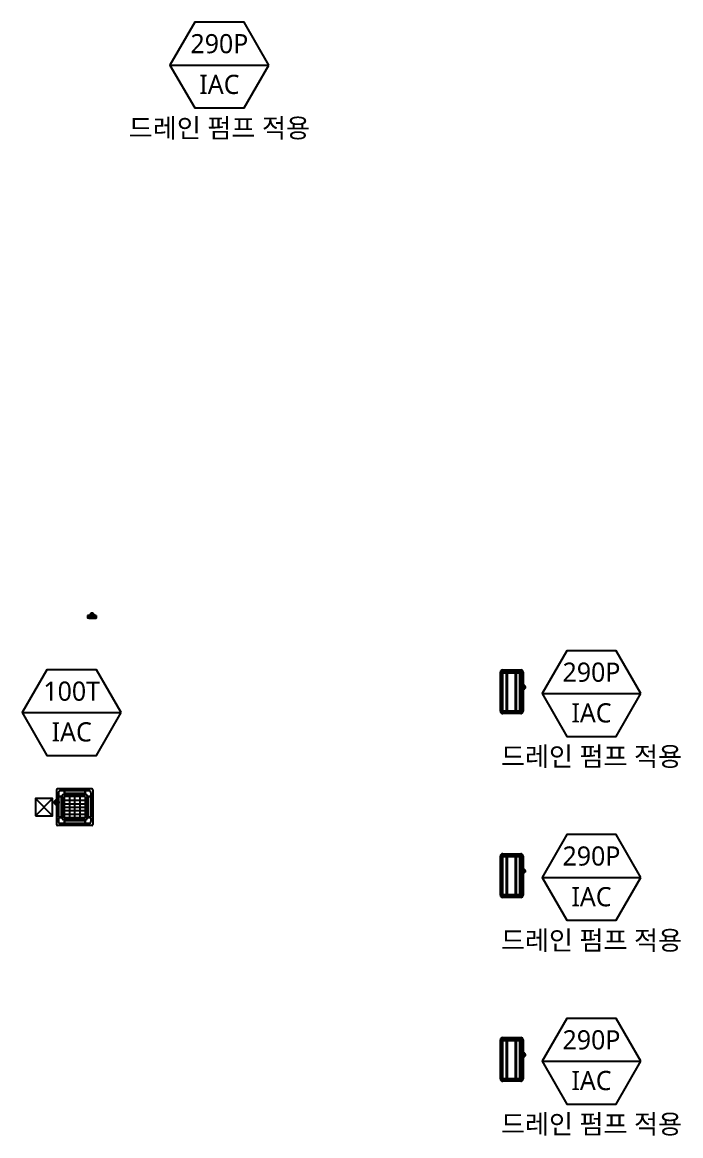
# Model space of a CAD drawing. Header units: millimetres. Extents: x 0 to 504600, y 0 to 118800.
# Drawn here: x 59233 to 76419, y 42626 to 71678 of the extents above; entities that cross this region are included whole.
import ezdxf
from ezdxf.enums import TextEntityAlignment as Align

# ---------------------------------------------------------------- set-up
doc = ezdxf.new("R2010")
doc.units = ezdxf.units.MM
doc.header["$LTSCALE"] = 200
doc.linetypes.add('CENTER', pattern=[50.8, 31.75, -6.35, 6.35, -6.35])
for name, color, linetype in [('LG-AIRCON', 240, 'Continuous'), ('LG-RLRG', 3, 'Continuous'), ('LG-장비번호', 7, 'Continuous'), ('PIPE', 3, 'Continuous'), ('냉매배관평면도', 2, 'Continuous'), ('제어선', 6, 'Continuous')]:
    doc.layers.add(name, color=color, linetype=linetype)
doc.styles.add('SUNJIN', font='malgun.ttf')

# ---------------------------------------------------------------- blocks, each defined once
blk = doc.blocks.new('장비번호')
at = {"layer": 'LG-장비번호', "color": 0}
blk.add_line((-516, 0), (516, 0), dxfattribs=at)
blk.add_lwpolyline([(516, 0), (258, 447), (-258, 447), (-516, 0), (-258, -447), (258, -447)], close=True, dxfattribs=at)
blk = doc.blocks.new('A$C1A5F2745')
at = {"color": 0}
for p, q in [((0, 925), (0, 25)), ((925, 950), (25, 950)), ((200, 900), (100, 900)), ((200, 900), (200, 800)), ((740, 900), (210, 900)), ((210, 900), (210, 830)), ((740, 900), (740, 830)), ((750, 900), (750, 800)), ((850, 900), (750, 900)), ((950, 925), (950, 25)), ((50, 850), (50, 750)), ((150, 750), (50, 750)), ((50, 740), (50, 210)), ((120, 740), (50, 740)), ((120, 740), (120, 210)), ((150, 775), (150, 175)), ((775, 800), (175, 800)), ((750, 750), (200, 750)), ((200, 750), (200, 200)), ((200, 655), (750, 655)), ((740, 830), (210, 830)), ((337, 750), (337, 200)), ((475, 750), (475, 200)), ((612, 750), (612, 200)), ((750, 750), (750, 200)), ((800, 775), (800, 175)), ((900, 750), (800, 750)), ((830, 740), (830, 210)), ((900, 740), (830, 740)), ((900, 850), (900, 750)), ((900, 740), (900, 210)), ((200, 565), (750, 565)), ((200, 475), (750, 475)), ((200, 385), (750, 385)), ((200, 295), (750, 295)), ((120, 210), (50, 210)), ((150, 200), (50, 200)), ((50, 200), (50, 100)), ((200, 50), (100, 50)), ((775, 150), (175, 150)), ((750, 200), (200, 200)), ((200, 150), (200, 50)), ((740, 120), (210, 120)), ((210, 120), (210, 50)), ((740, 50), (210, 50)), ((740, 120), (740, 50)), ((750, 150), (750, 50)), ((850, 50), (750, 50)), ((900, 200), (800, 200)), ((900, 210), (830, 210)), ((900, 200), (900, 100)), ((925, 0), (25, 0))]:
    blk.add_line(p, q, dxfattribs=at)
for centre, radius, start, end in [((25, 925), 25, 90, 180), ((100, 850), 50, 90, 180), ((850, 850), 50, 0, 90), ((925, 925), 25, 0, 90), ((175, 775), 25, 90, 180), ((775, 775), 25, 0, 90), ((25, 25), 25, 180, 270), ((100, 100), 50, 180, 270), ((175, 175), 25, 180, 270), ((775, 175), 25, 270, 0), ((850, 100), 50, 270, 0), ((925, 25), 25, 270, 0)]:
    blk.add_arc(centre, radius, start, end, dxfattribs=at)
blk = doc.blocks.new('실내기점검구')
at = {"layer": 'LG-AIRCON', "color": 5, "ltscale": 3}
for p, q in [((0, 450), (450, 0)), ((450, 450), (0, 0))]:
    blk.add_line(p, q, dxfattribs=at)
at = {"layer": 'LG-AIRCON', "color": 7, "ltscale": 3}
blk.add_lwpolyline([(450, 450), (0, 450), (0, 0), (450, 0)], close=True, dxfattribs=at)
blk = doc.blocks.new('A$C6AC5147B')
at = {"layer": 'PIPE', "color": 1, "linetype": 'Continuous'}
for p, q in [((150, 75), (0, 75)), ((75, 150), (75, 0))]:
    blk.add_line(p, q, dxfattribs=at)
at = {"layer": 'PIPE', "color": 0, "linetype": 'Continuous'}
for radius in [52.5, 37.5]:
    blk.add_circle((75, 75), radius, dxfattribs=at)
blk = doc.blocks.new('A$C1CF1200C')
at = {"color": 0}
for p, q in [((0, 270), (0, 0)), ((0, 270), (82, 270)), ((0, 227), (7, 227)), ((0, 203), (7, 203)), ((0, 68), (7, 68)), ((0, 43), (7, 43)), ((0, 0), (82, 0)), ((8, 225), (8, 215)), ((8, 215), (8, 204)), ((8, 55), (8, 66)), ((8, 45), (8, 55)), ((62, 270), (62, 0)), ((73, 238), (73, 270)), ((82, 263), (73, 263)), ((73, 238), (85, 238)), ((73, 32), (73, 0)), ((73, 32), (85, 32)), ((82, 7), (73, 7)), ((75, 135), (75, 238)), ((75, 135), (75, 32)), ((77, 238), (77, 229)), ((77, 229), (83, 229)), ((77, 41), (83, 41)), ((77, 32), (77, 41)), ((79, 41), (83, 41)), ((80, 222), (80, 244)), ((80, 48), (80, 26)), ((82, 238), (82, 263)), ((82, 32), (82, 7)), ((83, 238), (83, 229)), ((83, 32), (83, 41)), ((85, 238), (85, 32))]:
    blk.add_line(p, q, dxfattribs=at)
at = {"color": 0, "extrusion": (0, 0, -1)}
for centre, major_axis, start_param, end_param in [((7, 225), (-0.945, 0.945), 0.785398, 2.356194), ((7, 204), (0.945, 0.945), 0.785398, 2.356194), ((7, 66), (-0.945, 0.945), 0.785398, 2.356194), ((7, 45), (0.945, 0.945), 0.785398, 2.356194), ((82, 267), (1.89, 1.89), -0.785398, 0.256761), ((82, 3), (-1.89, 1.89), 2.884831, 3.926991), ((57, 252), (-22.7, 22.7), 1.827558, 2.22684), ((-1779, 135), (1867, 13), -0.058343, 0.006703), ((-1779, 135), (-1867, 12), 3.135024, 3.20007), ((57, 18), (22.7, 22.7), 0.914752, 1.314035), ((-1779, 135), (-1323, 1323), 2.291149, 2.356194), ((-1779, 135), (1323, 1323), 0.785398, 0.850444)]:
    blk.add_ellipse(centre, major_axis=major_axis, ratio=1, start_param=start_param, end_param=end_param, dxfattribs=at)
blk = doc.blocks.new('LRD-N2907P')
at = {"layer": 'LG-AIRCON', "color": 0, "linetype": 'Continuous'}
for p, q in [((-516, 0), (-516, -10)), ((-516, 0), (0, 0)), ((0, 0), (505, 0)), ((0, -10), (0, 0)), ((505, 0), (505, -10)), ((-576, -531), (-576, -60)), ((-576, -60), (-566, -60)), ((-566, -60), (-566, -531)), ((-539, -82), (-536, -79)), ((-539, -142), (-539, -82)), ((-536, -145), (-539, -142)), ((-539, -209), (-536, -206)), ((-539, -269), (-539, -209)), ((-536, -272), (-539, -269)), ((-536, -206), (-536, -145)), ((-536, -319), (-536, -272)), ((-535, -180), (-535, -179)), ((-535, -183), (-535, -180)), ((-535, -188), (-535, -183)), ((-535, -195), (-535, -188)), ((-535, -203), (-535, -195)), ((-535, -212), (-535, -203)), ((-535, -222), (-535, -212)), ((-535, -231), (-535, -222)), ((-535, -240), (-535, -231)), ((-535, -248), (-535, -240)), ((-535, -255), (-535, -248)), ((-535, -260), (-535, -255)), ((-535, -263), (-535, -260)), ((-535, -265), (-535, -263)), ((-533, -176), (-533, -178)), ((-533, -178), (-533, -181)), ((-533, -181), (-533, -186)), ((-531, -184), (-533, -184)), ((-533, -186), (-533, -193)), ((-533, -193), (-533, -202)), ((-533, -202), (-533, -211)), ((-533, -211), (-533, -222)), ((-533, -222), (-533, -232)), ((-533, -232), (-533, -241)), ((-533, -241), (-533, -250)), ((-533, -250), (-533, -257)), ((-533, -257), (-533, -262)), ((-533, -259), (-531, -259)), ((-533, -262), (-533, -265)), ((-533, -265), (-533, -266)), ((-525, -67), (-531, -67)), ((-531, -67), (-531, -68)), ((-531, -68), (-531, -512)), ((-503, -68), (-531, -68)), ((-530, -68), (-530, -68)), ((-498, -68), (-530, -68)), ((-525, -66), (-525, -67)), ((-525, -66), (-498, -66)), ((-525, -67), (-498, -67)), ((513, -63), (-524, -63)), ((-524, -66), (-524, -63)), ((-524, -66), (-524, -64)), ((-524, -64), (-524, -64)), ((-524, -68), (-524, -68)), ((0, -10), (-516, -10)), ((-500, -71), (-503, -68)), ((-500, -509), (-500, -71)), ((-498, -179), (-500, -179)), ((-498, -189), (-500, -189)), ((485, -66), (-498, -66)), ((-498, -66), (-498, -86)), ((485, -86), (-498, -86)), ((-498, -176), (487, -176)), ((-498, -179), (-498, -176)), ((-498, -180), (-498, -179)), ((-498, -179), (-498, -179)), ((487, -180), (-498, -180)), ((-498, -193), (-498, -189)), ((-498, -189), (487, -189)), ((-498, -189), (-498, -189)), ((-498, -189), (-498, -189)), ((487, -193), (-498, -193)), ((-489, -32), (-485, -32)), ((-483, -33), (-483, -57)), ((-483, -57), (-458, -57)), ((-458, -57), (-455, -60)), ((-455, -60), (-262, -60)), ((-369, -63), (-368, -63)), ((-368, -63), (-365, -63)), ((-365, -63), (-360, -63)), ((-360, -63), (-353, -63)), ((-353, -63), (-345, -63)), ((-345, -63), (-336, -63)), ((-336, -63), (-326, -63)), ((-326, -63), (-317, -63)), ((-317, -63), (-308, -63)), ((-308, -63), (-300, -63)), ((-300, -63), (-293, -63)), ((-293, -63), (-288, -63)), ((-288, -63), (-285, -63)), ((-285, -63), (-283, -63)), ((-262, -60), (-259, -57)), ((-259, -57), (-239, -57)), ((-239, -57), (-236, -60)), ((-236, -60), (-23, -60)), ((-173, -63), (-172, -63)), ((-172, -63), (-169, -63)), ((-169, -63), (-164, -63)), ((-164, -63), (-158, -63)), ((-158, -63), (-150, -63)), ((-150, -63), (-142, -63)), ((-142, -63), (-133, -63)), ((-133, -63), (-125, -63)), ((-125, -63), (-117, -63)), ((-117, -63), (-111, -63)), ((-111, -63), (-106, -63)), ((-106, -63), (-103, -63)), ((-103, -63), (-102, -63)), ((-23, -60), (-20, -57)), ((-20, -57), (-13, -57)), ((-13, -57), (0, -57)), ((-13, -57), (-13, -57)), ((-10, -63), (-10, -57)), ((-1, -63), (-1, -57)), ((-1, -57), (0, -57)), ((505, -10), (0, -10)), ((0, -57), (0, -10)), ((0, -57), (9, -57)), ((9, -57), (12, -60)), ((12, -60), (225, -60)), ((225, -60), (228, -57)), ((228, -57), (248, -57)), ((248, -57), (251, -60)), ((251, -60), (444, -60)), ((444, -60), (447, -57)), ((447, -57), (472, -57)), ((472, -57), (472, -34)), ((474, -32), (478, -32)), ((485, -66), (485, -86)), ((485, -66), (512, -66)), ((485, -67), (512, -67)), ((485, -68), (519, -68)), ((487, -179), (487, -176)), ((487, -179), (489, -179)), ((487, -180), (487, -179)), ((487, -179), (487, -179)), ((487, -193), (487, -189)), ((487, -189), (489, -189)), ((487, -189), (487, -189)), ((487, -189), (487, -189)), ((492, -68), (489, -71)), ((489, -509), (489, -71)), ((492, -68), (520, -68)), ((512, -66), (512, -67)), ((512, -67), (520, -67)), ((513, -67), (513, -63)), ((513, -68), (513, -68)), ((518, -68), (518, -68)), ((519, -68), (519, -68)), ((520, -67), (520, -68)), ((520, -68), (520, -512)), ((521, -184), (520, -184)), ((520, -259), (521, -259)), ((521, -178), (521, -176)), ((521, -181), (521, -178)), ((521, -186), (521, -181)), ((521, -193), (521, -186)), ((521, -202), (521, -193)), ((521, -211), (521, -202)), ((521, -222), (521, -211)), ((521, -232), (521, -222)), ((521, -241), (521, -232)), ((521, -250), (521, -241)), ((521, -257), (521, -250)), ((521, -262), (521, -257)), ((521, -265), (521, -262)), ((521, -266), (521, -265)), ((523, -179), (523, -180)), ((523, -180), (523, -183)), ((523, -183), (523, -188)), ((523, -188), (523, -195)), ((523, -195), (523, -203)), ((523, -203), (523, -212)), ((523, -212), (523, -222)), ((523, -222), (523, -231)), ((523, -231), (523, -240)), ((523, -240), (523, -248)), ((523, -248), (523, -255)), ((523, -255), (523, -260)), ((523, -260), (523, -263)), ((523, -263), (523, -265)), ((525, -79), (528, -82)), ((528, -142), (525, -145)), ((525, -145), (525, -206)), ((525, -206), (528, -209)), ((528, -269), (525, -272)), ((525, -272), (525, -319)), ((528, -82), (528, -142)), ((528, -209), (528, -269)), ((555, -531), (555, -60)), ((565, -60), (555, -60)), ((565, -60), (565, -531)), ((-576, -531), (-566, -531)), ((-539, -322), (-536, -319)), ((-539, -382), (-539, -322)), ((-536, -385), (-539, -382)), ((-539, -449), (-536, -446)), ((-539, -509), (-539, -449)), ((-536, -512), (-539, -509)), ((-536, -446), (-536, -385)), ((-531, -512), (-503, -512)), ((-531, -516), (-531, -512)), ((-530, -516), (-530, -512)), ((-529, -512), (-529, -516)), ((-524, -516), (-524, -512)), ((-524, -516), (-522, -528)), ((-523, -526), (-523, -528)), ((-523, -528), (-522, -530)), ((511, -528), (-522, -528)), ((-522, -528), (-518, -536)), ((-518, -536), (-512, -544)), ((-518, -591), (-516, -581)), ((-516, -591), (-516, -581)), ((-516, -581), (1, -581)), ((-512, -544), (-505, -549)), ((-505, -549), (-496, -553)), ((-503, -512), (-500, -509)), ((-498, -419), (-500, -419)), ((-498, -429), (-500, -429)), ((-498, -416), (487, -416)), ((-498, -419), (-498, -416)), ((-498, -420), (-498, -419)), ((-498, -419), (-498, -419)), ((487, -420), (-498, -420)), ((-498, -433), (-498, -429)), ((-498, -429), (487, -429)), ((-498, -429), (-498, -429)), ((-498, -429), (-498, -429)), ((487, -433), (-498, -433)), ((-496, -553), (-486, -554)), ((-485, -559), (-489, -559)), ((-482, -554), (-486, -554)), ((-486, -559), (-482, -559)), ((-486, -560), (-482, -560)), ((-486, -561), (-481, -561)), ((-483, -554), (-483, -557)), ((-482, -549), (-482, -547)), ((-482, -547), (-481, -547)), ((-482, -560), (-482, -549)), ((-481, -549), (-482, -549)), ((-481, -547), (-481, -549)), ((-481, -561), (-481, -549)), ((-481, -561), (-481, -554)), ((-480, -554), (-481, -554)), ((-481, -561), (-481, -561)), ((-480, -562), (-480, -532)), ((-480, -560), (-480, -554)), ((-480, -560), (-480, -560)), ((-480, -560), (-480, -560)), ((468, -562), (-480, -562)), ((-479, -564), (-479, -562)), ((-479, -562), (-479, -562)), ((-479, -562), (-479, -563)), ((-479, -563), (-479, -563)), ((468, -564), (-479, -564)), ((-479, -565), (-479, -564)), ((-479, -565), (468, -565)), ((-479, -565), (-479, -565)), ((-478, -565), (-478, -567)), ((-478, -567), (-477, -567)), ((-477, -565), (-477, -569)), ((-477, -569), (470, -569)), ((-477, -569), (-477, -570)), ((-477, -570), (470, -570)), ((-477, -570), (-477, -570)), ((-462, -538), (-463, -540)), ((-463, -540), (-462, -542)), ((-459, -537), (-462, -538)), ((-459, -540), (-462, -540)), ((-462, -542), (-460, -543)), ((-461, -541), (-459, -541)), ((-460, -543), (-458, -542)), ((-457, -539), (-459, -537)), ((-458, -542), (-457, -539)), ((-417, -554), (-427, -554)), ((-189, -570), (-161, -572)), ((-161, -572), (-161, -572)), ((-161, -572), (-161, -572)), ((-161, -572), (-160, -572)), ((-160, -572), (-160, -572)), ((-160, -572), (-159, -572)), ((-159, -572), (-157, -572)), ((-147, -554), (-157, -554)), ((-157, -572), (-155, -572)), ((-155, -572), (-153, -572)), ((-153, -572), (-151, -572)), ((-151, -572), (-149, -572)), ((-149, -572), (-144, -572)), ((-144, -572), (-140, -572)), ((-140, -572), (-135, -572)), ((-135, -572), (-130, -572)), ((-130, -572), (-120, -572)), ((-124, -572), (-126, -572)), ((-124, -572), (-125, -572)), ((-125, -572), (-125, -572)), ((-124, -572), (-124, -572)), ((-122, -572), (-124, -572)), ((-122, -572), (-124, -572)), ((-121, -572), (-122, -572)), ((-120, -572), (-122, -572)), ((-121, -572), (-121, -571)), ((-121, -571), (-121, -571)), ((-120, -572), (-121, -572)), ((-121, -572), (-121, -572)), ((-120, -572), (-109, -572)), ((-120, -572), (-120, -572)), ((-120, -572), (-120, -572)), ((-120, -572), (-120, -572)), ((-120, -572), (-120, -572)), ((-120, -572), (-120, -572)), ((-119, -572), (-119, -572)), ((-115, -573), (-119, -572)), ((-114, -573), (-117, -573)), ((-111, -573), (-115, -573)), ((-112, -573), (-115, -573)), ((-112, -573), (-114, -573)), ((-108, -573), (-112, -573)), ((-109, -573), (-112, -573)), ((-111, -573), (-111, -573)), ((-106, -574), (-111, -573)), ((-109, -572), (-99, -572)), ((-106, -573), (-109, -573)), ((-109, -573), (-87, -576)), ((-105, -573), (-108, -573)), ((-102, -573), (-106, -573)), ((-101, -574), (-106, -574)), ((-102, -574), (-105, -573)), ((-103, -573), (-103, -572)), ((-102, -573), (-103, -573)), ((-103, -573), (-103, -573)), ((-103, -573), (-103, -573)), ((-103, -573), (-103, -573)), ((-99, -574), (-102, -573)), ((-102, -573), (-102, -573)), ((-102, -573), (-102, -573)), ((-102, -573), (-102, -573)), ((-102, -573), (-102, -573)), ((-98, -574), (-102, -574)), ((-101, -574), (-101, -574)), ((-99, -572), (-89, -572)), ((-95, -574), (-99, -574)), ((-94, -574), (-98, -574)), ((-95, -573), (-95, -572)), ((-95, -572), (-95, -572)), ((-95, -572), (-95, -572)), ((-95, -572), (-95, -572)), ((-95, -574), (-95, -573)), ((-95, -573), (-95, -573)), ((-95, -573), (-95, -573)), ((-95, -573), (-95, -573)), ((-90, -574), (-95, -574)), ((-95, -574), (-95, -574)), ((-95, -574), (-95, -574)), ((-95, -574), (-95, -574)), ((-95, -574), (-95, -574)), ((-90, -574), (-94, -574)), ((-86, -575), (-90, -574)), ((-86, -575), (-90, -574)), ((-89, -572), (-78, -572)), ((-87, -576), (-88, -576)), ((-88, -576), (-88, -576)), ((-88, -576), (-88, -576)), ((-88, -576), (-88, -576)), ((-88, -576), (-88, -576)), ((-88, -576), (-88, -576)), ((-88, -576), (-88, -576)), ((-88, -576), (-88, -576)), ((-88, -576), (-88, -576)), ((-88, -576), (-87, -576)), ((-87, -576), (-87, -576)), ((-87, -576), (-87, -576)), ((-87, -576), (-87, -576)), ((-87, -576), (-87, -576)), ((-87, -576), (-87, -576)), ((-87, -576), (-87, -576)), ((-87, -576), (-87, -576)), ((-87, -576), (-87, -576)), ((-87, -576), (-87, -576)), ((-87, -576), (-87, -576)), ((-87, -576), (-87, -576)), ((-87, -576), (-87, -576)), ((-87, -576), (-87, -576)), ((-87, -576), (-87, -576)), ((-87, -576), (-87, -576)), ((-87, -576), (-87, -576)), ((-87, -576), (-86, -576)), ((-86, -574), (-86, -573)), ((-86, -573), (-86, -573)), ((-86, -573), (-86, -573)), ((-86, -573), (-86, -573)), ((-86, -573), (-86, -573)), ((-86, -573), (-82, -573)), ((-81, -575), (-86, -575)), ((-86, -575), (-86, -575)), ((-86, -575), (-86, -575)), ((-86, -575), (-86, -574)), ((-86, -574), (-86, -574)), ((-86, -574), (-86, -574)), ((-86, -574), (-86, -574)), ((-81, -575), (-86, -575)), ((-86, -576), (-86, -577)), ((-86, -576), (-86, -576)), ((-86, -576), (-86, -576)), ((-86, -576), (-86, -576)), ((-86, -576), (-85, -576)), ((-86, -577), (-86, -577)), ((-86, -577), (-85, -577)), ((-85, -576), (-85, -576)), ((-85, -576), (-85, -576)), ((-85, -576), (-85, -576)), ((-85, -576), (-84, -576)), ((-85, -577), (-84, -577)), ((-85, -577), (-85, -577)), ((-85, -577), (-85, -577)), ((-84, -576), (-84, -576)), ((-84, -576), (-84, -576)), ((-84, -576), (-84, -576)), ((-84, -576), (-83, -576)), ((-84, -577), (-82, -577)), ((-83, -576), (-83, -576)), ((-83, -576), (-83, -576)), ((-83, -576), (-83, -576)), ((-83, -576), (-82, -576)), ((-82, -573), (-77, -573)), ((-82, -576), (-82, -576)), ((-82, -576), (-82, -576)), ((-82, -576), (-82, -576)), ((-82, -576), (-82, -576)), ((-82, -576), (-81, -576)), ((-82, -577), (-81, -577)), ((-76, -575), (-81, -575)), ((-77, -575), (-81, -575)), ((-81, -576), (-81, -576)), ((-81, -576), (-80, -576)), ((-81, -577), (-79, -577)), ((-80, -576), (-80, -576)), ((-80, -576), (-80, -576)), ((-80, -576), (-80, -576)), ((-80, -576), (-80, -576)), ((-80, -576), (-79, -576)), ((-79, -577), (-80, -577)), ((-79, -576), (-79, -576)), ((-79, -576), (-79, -576)), ((-79, -576), (-79, -576)), ((-79, -576), (-78, -576)), ((-79, -577), (-78, -577)), ((-79, -577), (-79, -577)), ((-78, -572), (-68, -572)), ((-78, -577), (-78, -576)), ((-77, -576), (-78, -576)), ((-78, -576), (-78, -576)), ((-78, -576), (-78, -576)), ((-78, -576), (-78, -576)), ((-78, -576), (-78, -576)), ((-78, -576), (-78, -576)), ((-78, -576), (-77, -576)), ((-78, -577), (-78, -577)), ((-78, -577), (-78, -577)), ((-78, -578), (-78, -577)), ((-78, -577), (-78, -577)), ((-77, -573), (-77, -572)), ((-77, -574), (-77, -573)), ((-77, -573), (-77, -573)), ((-77, -573), (-77, -573)), ((-77, -573), (-72, -573)), ((-77, -575), (-77, -574)), ((-77, -574), (-77, -574)), ((-77, -574), (-77, -574)), ((-71, -575), (-77, -575)), ((-77, -575), (-77, -575)), ((-77, -575), (-77, -575)), ((-77, -575), (-77, -575)), ((-77, -575), (-77, -575)), ((-77, -575), (-77, -575)), ((-77, -576), (-72, -576)), ((-77, -577), (-77, -576)), ((-77, -576), (-77, -576)), ((-77, -576), (-77, -577)), ((-77, -577), (-77, -577)), ((-77, -577), (-77, -577)), ((-77, -576), (-74, -577)), ((-77, -577), (-77, -577)), ((-77, -577), (-77, -577)), ((-77, -577), (-77, -577)), ((-77, -577), (-77, -577)), ((-77, -577), (-77, -577)), ((-77, -577), (-76, -577)), ((-71, -575), (-76, -575)), ((-76, -577), (-76, -577)), ((-76, -577), (-76, -577)), ((-76, -577), (-76, -577)), ((-76, -577), (-76, -577)), ((-76, -577), (-76, -577)), ((-74, -577), (-70, -577)), ((-72, -573), (-67, -573)), ((-72, -576), (-71, -577)), ((-66, -576), (-71, -575)), ((-66, -575), (-71, -575)), ((-71, -577), (-71, -577)), ((-71, -577), (-71, -577)), ((-71, -577), (-71, -577)), ((-71, -577), (-71, -577)), ((-71, -577), (-71, -577)), ((-71, -577), (-71, -577)), ((-71, -577), (-70, -577)), ((-70, -577), (-71, -577)), ((-71, -577), (-71, -577)), ((-71, -577), (-71, -577)), ((-71, -577), (-71, -577)), ((-71, -577), (-71, -577)), ((-71, -577), (-71, -577)), ((-71, -577), (-71, -577)), ((-71, -577), (-71, -577)), ((-70, -577), (-70, -577)), ((-70, -577), (-70, -577)), ((-70, -577), (-70, -577)), ((-70, -577), (-70, -577)), ((-70, -577), (-70, -577)), ((-70, -577), (-70, -577)), ((-70, -577), (-70, -577)), ((-70, -577), (-70, -577)), ((-70, -577), (-69, -577)), ((-69, -577), (-70, -577)), ((-70, -577), (-70, -577)), ((-70, -577), (-70, -577)), ((-70, -577), (-70, -577)), ((-70, -577), (-70, -577)), ((-70, -577), (-70, -577)), ((-70, -577), (-70, -577)), ((-70, -577), (-70, -577)), ((-70, -577), (-70, -577)), ((-69, -577), (-69, -581)), ((-69, -577), (-69, -577)), ((-69, -577), (-69, -577)), ((-69, -577), (-69, -577)), ((-69, -577), (-69, -577)), ((-69, -577), (-68, -577)), ((-68, -572), (-57, -572)), ((-68, -577), (-68, -577)), ((-68, -577), (-68, -577)), ((-68, -577), (-67, -577)), ((-67, -573), (-67, -572)), ((-67, -574), (-67, -573)), ((-67, -573), (-67, -573)), ((-67, -573), (-61, -574)), ((-67, -575), (-67, -574)), ((-67, -574), (-67, -574)), ((-67, -574), (-67, -574)), ((-66, -575), (-67, -575)), ((-67, -575), (-67, -575)), ((-67, -575), (-67, -575)), ((-67, -577), (-67, -577)), ((-67, -577), (-67, -577)), ((-67, -577), (-67, -577)), ((-67, -577), (-67, -577)), ((-67, -577), (-67, -577)), ((-67, -577), (-66, -577)), ((-61, -576), (-66, -575)), ((-66, -575), (-66, -575)), ((-66, -575), (-66, -575)), ((-66, -575), (-66, -575)), ((-61, -576), (-66, -576)), ((-66, -577), (-66, -577)), ((-66, -577), (-65, -577)), ((-65, -577), (-65, -577)), ((-65, -577), (-65, -577)), ((-65, -577), (-65, -577)), ((-65, -577), (-65, -577)), ((-65, -577), (-64, -577)), ((-64, -577), (-64, -577)), ((-64, -577), (-64, -577)), ((-64, -577), (-64, -577)), ((-64, -577), (-63, -578)), ((-63, -578), (-63, -578)), ((-61, -574), (-56, -574)), ((-56, -576), (-61, -576)), ((-56, -576), (-61, -576)), ((-60, -578), (-57, -578)), ((-57, -572), (-47, -572)), ((-56, -574), (-56, -572)), ((-56, -575), (-56, -574)), ((-56, -574), (-56, -574)), ((-56, -574), (-54, -574)), ((-56, -576), (-56, -575)), ((-56, -575), (-56, -575)), ((-56, -575), (-56, -575)), ((-56, -575), (-56, -575)), ((-50, -576), (-56, -576)), ((-53, -576), (-56, -576)), ((-56, -576), (-56, -576)), ((-56, -576), (-56, -576)), ((-56, -576), (-56, -576)), ((-56, -576), (-56, -576)), ((-54, -574), (-51, -574)), ((-51, -576), (-53, -576)), ((-51, -574), (-51, -572)), ((-51, -575), (-51, -574)), ((-51, -574), (-51, -574)), ((-51, -574), (-47, -574)), ((-51, -576), (-51, -575)), ((-51, -575), (-51, -575)), ((-51, -575), (-51, -575)), ((-47, -576), (-51, -576)), ((-51, -576), (-51, -576)), ((-51, -576), (-51, -576)), ((-51, -576), (-51, -576)), ((-51, -576), (-51, -576)), ((-51, -576), (-51, -576)), ((-44, -577), (-50, -576)), ((-47, -572), (-25, -572)), ((-47, -574), (-43, -574)), ((-43, -576), (-47, -576)), ((-39, -577), (-44, -577)), ((-43, -574), (-43, -572)), ((-43, -575), (-43, -574)), ((-43, -574), (-38, -574)), ((-43, -576), (-43, -575)), ((-43, -575), (-43, -575)), ((-43, -575), (-43, -575)), ((-38, -576), (-43, -576)), ((-43, -576), (-43, -576)), ((-43, -576), (-43, -576)), ((-43, -576), (-43, -576)), ((-43, -576), (-43, -576)), ((-43, -576), (-43, -576)), ((-43, -576), (-43, -576)), ((-33, -577), (-39, -577)), ((-38, -574), (-33, -575)), ((-33, -577), (-38, -576)), ((-33, -575), (-33, -572)), ((-33, -576), (-33, -575)), ((-33, -575), (-33, -575)), ((-33, -575), (-33, -575)), ((-33, -575), (-27, -575)), ((-27, -577), (-33, -577)), ((-33, -577), (-33, -577)), ((-33, -577), (-33, -577)), ((-33, -577), (-33, -576)), ((-33, -576), (-33, -576)), ((-33, -576), (-33, -576)), ((-33, -576), (-33, -576)), ((-33, -576), (-33, -576)), ((-27, -577), (-33, -577)), ((-27, -575), (-21, -575)), ((-21, -577), (-27, -577)), ((-21, -577), (-27, -577)), ((-25, -572), (-4, -572)), ((-21, -575), (-21, -572)), ((-21, -576), (-21, -575)), ((-21, -575), (-21, -575)), ((-21, -575), (-21, -575)), ((-21, -575), (-15, -575)), ((-21, -577), (-21, -576)), ((-21, -576), (-21, -576)), ((-21, -576), (-21, -576)), ((-21, -576), (-21, -576)), ((-15, -577), (-21, -577)), ((-21, -577), (-21, -577)), ((-21, -577), (-21, -577)), ((-21, -577), (-21, -577)), ((-15, -577), (-21, -577)), ((-20, -581), (505, -581)), ((-15, -575), (-9, -575)), ((-9, -577), (-15, -577)), ((-9, -577), (-15, -577)), ((-9, -575), (-9, -572)), ((-9, -576), (-9, -575)), ((-9, -575), (-9, -575)), ((-9, -575), (-9, -575)), ((-9, -575), (-9, -575)), ((-9, -575), (-9, -575)), ((-9, -575), (-3, -575)), ((-9, -577), (-9, -576)), ((-9, -576), (-9, -576)), ((-9, -576), (-9, -576)), ((-9, -576), (-9, -576)), ((-9, -576), (-9, -576)), ((-9, -576), (-9, -576)), ((-9, -576), (-9, -576)), ((-3, -577), (-9, -577)), ((-9, -577), (-9, -577)), ((-9, -577), (-9, -577)), ((-9, -577), (-9, -577)), ((-9, -577), (-9, -577)), ((-9, -577), (-9, -577)), ((-9, -577), (-9, -577)), ((-9, -577), (-9, -577)), ((-9, -577), (-9, -577)), ((-3, -577), (-9, -577)), ((-4, -572), (-4, -570)), ((17, -572), (-4, -572)), ((-3, -575), (3, -575)), ((3, -577), (-3, -577)), ((-3, -577), (3, -577)), ((3, -575), (3, -572)), ((3, -576), (3, -575)), ((3, -575), (3, -575)), ((3, -575), (3, -575)), ((3, -575), (3, -575)), ((3, -575), (3, -575)), ((3, -575), (9, -575)), ((3, -577), (3, -576)), ((3, -576), (3, -576)), ((3, -576), (3, -576)), ((3, -576), (3, -576)), ((3, -576), (3, -576)), ((3, -576), (3, -576)), ((3, -576), (3, -576)), ((3, -577), (3, -577)), ((3, -577), (3, -577)), ((3, -577), (3, -577)), ((3, -577), (3, -577)), ((3, -577), (3, -577)), ((3, -577), (3, -577)), ((3, -577), (3, -577)), ((3, -577), (3, -577)), ((9, -577), (3, -577)), ((3, -577), (9, -577)), ((9, -575), (15, -575)), ((15, -577), (9, -577)), ((9, -577), (15, -577)), ((15, -575), (15, -572)), ((15, -576), (15, -575)), ((15, -575), (15, -575)), ((15, -575), (15, -575)), ((15, -575), (21, -575)), ((15, -577), (15, -576)), ((15, -576), (15, -576)), ((15, -576), (15, -576)), ((15, -576), (15, -576)), ((15, -577), (15, -577)), ((15, -577), (15, -577)), ((15, -577), (15, -577)), ((21, -577), (15, -577)), ((15, -577), (21, -577)), ((38, -572), (17, -572)), ((21, -575), (27, -575)), ((27, -577), (21, -577)), ((21, -577), (27, -577)), ((27, -575), (27, -572)), ((27, -575), (32, -574)), ((27, -576), (27, -575)), ((27, -575), (27, -575)), ((27, -575), (27, -575)), ((27, -577), (27, -577)), ((27, -577), (27, -576)), ((27, -576), (27, -576)), ((27, -576), (27, -576)), ((27, -576), (27, -576)), ((27, -576), (27, -576)), ((27, -576), (27, -576)), ((32, -576), (27, -577)), ((27, -577), (33, -577)), ((32, -574), (37, -574)), ((37, -576), (32, -576)), ((33, -577), (34, -577)), ((34, -577), (35, -577)), ((35, -577), (41, -576)), ((37, -574), (37, -572)), ((37, -575), (37, -574)), ((37, -574), (41, -574)), ((37, -576), (37, -575)), ((37, -575), (37, -575)), ((37, -575), (37, -575)), ((37, -576), (37, -576)), ((37, -576), (37, -576)), ((37, -576), (37, -576)), ((37, -576), (37, -576)), ((37, -576), (37, -576)), ((37, -576), (37, -576)), ((41, -576), (37, -576)), ((49, -572), (38, -572)), ((41, -574), (45, -574)), ((41, -576), (47, -576)), ((45, -576), (41, -576)), ((45, -574), (45, -572)), ((45, -575), (45, -574)), ((45, -574), (45, -574)), ((45, -574), (47, -574)), ((45, -576), (45, -575)), ((45, -575), (45, -575)), ((45, -575), (45, -575)), ((47, -576), (45, -576)), ((45, -576), (45, -576)), ((45, -576), (45, -576)), ((45, -576), (45, -576)), ((45, -576), (45, -576)), ((45, -576), (45, -576)), ((47, -574), (50, -574)), ((47, -576), (51, -576)), ((50, -576), (47, -576)), ((59, -572), (49, -572)), ((50, -574), (50, -572)), ((50, -575), (50, -574)), ((50, -574), (50, -574)), ((50, -574), (55, -574)), ((50, -576), (50, -575)), ((50, -575), (50, -575)), ((50, -575), (50, -575)), ((50, -575), (50, -575)), ((55, -576), (50, -576)), ((50, -576), (50, -576)), ((50, -576), (50, -576)), ((50, -576), (50, -576)), ((50, -576), (50, -576)), ((50, -578), (63, -577)), ((51, -576), (55, -576)), ((53, -578), (54, -577)), ((54, -577), (56, -577)), ((55, -574), (60, -573)), ((60, -575), (55, -576)), ((55, -576), (60, -576)), ((56, -577), (58, -577)), ((58, -577), (60, -577)), ((70, -572), (59, -572)), ((60, -573), (60, -572)), ((60, -574), (60, -573)), ((60, -573), (60, -573)), ((60, -573), (65, -573)), ((60, -575), (60, -574)), ((60, -574), (60, -574)), ((60, -574), (60, -574)), ((60, -576), (65, -575)), ((65, -575), (60, -575)), ((60, -575), (60, -575)), ((60, -575), (60, -575)), ((60, -575), (60, -575)), ((60, -575), (60, -575)), ((60, -575), (60, -575)), ((60, -575), (60, -575)), ((60, -577), (62, -577)), ((62, -577), (64, -577)), ((63, -577), (64, -577)), ((64, -577), (64, -577)), ((64, -577), (65, -577)), ((65, -577), (64, -577)), ((64, -577), (64, -577)), ((64, -577), (65, -577)), ((65, -573), (71, -573)), ((65, -575), (70, -575)), ((70, -575), (65, -575)), ((65, -577), (66, -577)), ((66, -577), (65, -577)), ((66, -577), (66, -578)), ((66, -577), (67, -577)), ((67, -577), (69, -577)), ((69, -577), (70, -577)), ((80, -572), (70, -572)), ((70, -575), (75, -575)), ((75, -575), (70, -575)), ((70, -575), (70, -575)), ((70, -575), (70, -575)), ((70, -575), (70, -575)), ((70, -575), (70, -575)), ((70, -575), (71, -575)), ((70, -577), (70, -577)), ((70, -577), (71, -576)), ((71, -573), (71, -572)), ((71, -574), (71, -573)), ((71, -573), (71, -573)), ((71, -573), (71, -573)), ((71, -573), (75, -573)), ((71, -575), (71, -574)), ((71, -574), (71, -574)), ((71, -574), (71, -574)), ((71, -576), (71, -576)), ((71, -576), (72, -576)), ((72, -576), (72, -576)), ((72, -576), (73, -576)), ((73, -576), (73, -576)), ((73, -576), (74, -576)), ((74, -576), (76, -576)), ((75, -573), (80, -573)), ((80, -574), (75, -575)), ((75, -575), (79, -575)), ((76, -576), (78, -576)), ((78, -576), (80, -576)), ((79, -575), (84, -574)), ((91, -572), (80, -572)), ((80, -574), (80, -573)), ((80, -573), (80, -573)), ((80, -573), (80, -573)), ((80, -573), (80, -573)), ((80, -573), (80, -573)), ((84, -574), (80, -574)), ((80, -574), (80, -574)), ((80, -574), (80, -574)), ((80, -574), (80, -574)), ((80, -574), (80, -574)), ((80, -574), (80, -574)), ((80, -574), (80, -574)), ((80, -576), (82, -575)), ((81, -578), (82, -577)), ((82, -575), (82, -575)), ((82, -575), (83, -575)), ((82, -577), (82, -577)), ((82, -577), (83, -577)), ((83, -575), (84, -575)), ((83, -577), (84, -577)), ((83, -578), (89, -577)), ((84, -574), (88, -574)), ((88, -574), (84, -574)), ((84, -575), (84, -575)), ((84, -575), (85, -575)), ((84, -577), (85, -577)), ((85, -575), (85, -575)), ((85, -575), (85, -575)), ((85, -575), (86, -575)), ((85, -577), (86, -577)), ((86, -575), (87, -575)), ((86, -577), (86, -577)), ((86, -577), (86, -577)), ((86, -577), (87, -577)), ((87, -575), (89, -575)), ((87, -577), (87, -577)), ((87, -577), (87, -577)), ((87, -577), (87, -577)), ((87, -577), (87, -577)), ((87, -577), (88, -577)), ((88, -577), (87, -577)), ((87, -577), (87, -578)), ((87, -578), (87, -578)), ((88, -574), (92, -574)), ((92, -574), (88, -574)), ((88, -574), (88, -574)), ((88, -574), (88, -574)), ((88, -574), (89, -574)), ((88, -577), (88, -577)), ((88, -577), (88, -576)), ((88, -576), (88, -576)), ((88, -576), (88, -576)), ((88, -576), (89, -576)), ((88, -577), (88, -577)), ((88, -577), (88, -577)), ((88, -577), (88, -577)), ((88, -577), (89, -577)), ((89, -577), (88, -577)), ((88, -577), (88, -577)), ((88, -577), (88, -577)), ((88, -577), (88, -577)), ((88, -577), (88, -577)), ((88, -577), (88, -577)), ((88, -577), (88, -577)), ((89, -573), (89, -572)), ((89, -572), (89, -572)), ((89, -572), (89, -572)), ((89, -572), (89, -572)), ((89, -574), (89, -573)), ((89, -573), (89, -573)), ((89, -573), (89, -573)), ((89, -573), (89, -573)), ((89, -574), (89, -574)), ((89, -575), (90, -575)), ((89, -576), (89, -575)), ((89, -575), (89, -575)), ((89, -575), (89, -575)), ((89, -575), (89, -575)), ((89, -575), (89, -575)), ((89, -575), (89, -575)), ((89, -575), (89, -575)), ((89, -576), (89, -576)), ((89, -576), (89, -576)), ((89, -576), (89, -576)), ((89, -576), (89, -576)), ((89, -576), (89, -576)), ((89, -576), (89, -576)), ((89, -576), (89, -576)), ((89, -576), (89, -576)), ((89, -576), (89, -576)), ((89, -576), (89, -576)), ((89, -576), (89, -576)), ((89, -576), (89, -576)), ((89, -576), (89, -576)), ((89, -576), (90, -576)), ((90, -576), (89, -576)), ((89, -576), (89, -576)), ((89, -576), (89, -576)), ((89, -577), (90, -576)), ((89, -577), (89, -577)), ((89, -577), (89, -577)), ((89, -577), (89, -577)), ((89, -577), (89, -577)), ((89, -577), (89, -577)), ((89, -577), (89, -577)), ((89, -577), (89, -577)), ((89, -577), (89, -577)), ((89, -577), (89, -577)), ((89, -577), (89, -577)), ((89, -577), (89, -577)), ((89, -577), (89, -577)), ((89, -577), (89, -577)), ((89, -577), (89, -577)), ((89, -577), (89, -577)), ((89, -577), (89, -577)), ((89, -577), (89, -577)), ((89, -577), (89, -577)), ((89, -577), (89, -577)), ((89, -577), (89, -577)), ((89, -577), (89, -577)), ((89, -577), (89, -577)), ((89, -577), (89, -577)), ((89, -577), (89, -577)), ((89, -577), (89, -577)), ((89, -577), (89, -577)), ((89, -577), (89, -577)), ((89, -577), (89, -577)), ((90, -576), (90, -575)), ((90, -575), (91, -575)), ((91, -575), (90, -575)), ((90, -576), (90, -576)), ((90, -576), (90, -576)), ((90, -576), (90, -576)), ((90, -576), (90, -576)), ((90, -576), (90, -576)), ((101, -572), (91, -572)), ((91, -575), (101, -573)), ((92, -574), (91, -575)), ((91, -575), (92, -574)), ((96, -573), (92, -574)), ((92, -574), (96, -574)), ((95, -574), (92, -574)), ((92, -574), (92, -574)), ((95, -574), (95, -574)), ((100, -574), (95, -574)), ((96, -574), (99, -573)), ((100, -573), (96, -573)), ((96, -573), (96, -573)), ((96, -573), (96, -573)), ((96, -573), (96, -573)), ((96, -573), (96, -573)), ((96, -573), (96, -573)), ((96, -573), (97, -573)), ((97, -573), (97, -572)), ((97, -573), (97, -573)), ((97, -573), (97, -573)), ((99, -573), (102, -573)), ((105, -573), (100, -574)), ((103, -573), (100, -573)), ((112, -572), (101, -572)), ((102, -573), (105, -573)), ((106, -573), (103, -573)), ((105, -573), (105, -573)), ((105, -573), (108, -573)), ((109, -573), (105, -573)), ((109, -573), (106, -573)), ((108, -573), (111, -573)), ((113, -572), (109, -573)), ((122, -572), (112, -572)), ((113, -572), (113, -572)), ((116, -572), (113, -572)), ((114, -572), (115, -571)), ((116, -572), (114, -572)), ((114, -572), (114, -572)), ((114, -572), (114, -572)), ((114, -572), (114, -572)), ((114, -572), (114, -572)), ((114, -572), (114, -572)), ((114, -572), (114, -572)), ((114, -572), (114, -572)), ((115, -571), (115, -571)), ((115, -572), (116, -572)), ((116, -572), (118, -572)), ((118, -572), (116, -572)), ((118, -572), (116, -572)), ((118, -572), (118, -572)), ((118, -572), (119, -572)), ((119, -572), (118, -572)), ((127, -572), (122, -572)), ((131, -572), (127, -572)), ((136, -572), (131, -572)), ((145, -554), (135, -554)), ((141, -572), (136, -572)), ((143, -572), (141, -572)), ((145, -572), (143, -572)), ((147, -572), (145, -572)), ((149, -572), (147, -572)), ((150, -572), (149, -572)), ((152, -572), (150, -572)), ((153, -572), (152, -572)), ((153, -572), (181, -570)), ((153, -572), (153, -572)), ((415, -554), (405, -554)), ((446, -539), (448, -537)), ((446, -542), (446, -539)), ((449, -543), (446, -542)), ((450, -540), (447, -540)), ((448, -537), (450, -538)), ((450, -541), (448, -541)), ((451, -542), (449, -543)), ((450, -538), (452, -540)), ((452, -540), (451, -542)), ((468, -562), (468, -532)), ((470, -554), (468, -554)), ((468, -564), (468, -562)), ((468, -565), (468, -564)), ((468, -565), (468, -565)), ((469, -561), (469, -554)), ((470, -547), (471, -547)), ((470, -549), (470, -547)), ((471, -549), (470, -549)), ((470, -561), (470, -549)), ((475, -561), (470, -561)), ((470, -562), (470, -569)), ((470, -569), (470, -570)), ((470, -570), (470, -570)), ((471, -547), (471, -549)), ((471, -560), (471, -549)), ((475, -554), (471, -554)), ((475, -559), (471, -559)), ((475, -560), (471, -560)), ((472, -558), (472, -554)), ((484, -553), (475, -554)), ((493, -549), (484, -553)), ((487, -419), (487, -416)), ((487, -419), (489, -419)), ((487, -420), (487, -419)), ((487, -419), (487, -419)), ((487, -433), (487, -429)), ((487, -429), (489, -429)), ((487, -429), (487, -429)), ((487, -429), (487, -429)), ((489, -509), (492, -512)), ((520, -512), (492, -512)), ((501, -544), (493, -549)), ((507, -536), (501, -544)), ((505, -591), (505, -581)), ((511, -528), (507, -536)), ((513, -516), (511, -528)), ((511, -527), (511, -528)), ((511, -529), (511, -528)), ((513, -516), (513, -512)), ((513, -513), (514, -513)), ((513, -513), (513, -513)), ((513, -513), (514, -513)), ((514, -513), (514, -512)), ((514, -513), (514, -513)), ((514, -513), (514, -513)), ((514, -513), (515, -513)), ((517, -516), (517, -512)), ((518, -517), (518, -512)), ((519, -516), (519, -512)), ((520, -516), (520, -512)), ((525, -319), (528, -322)), ((528, -382), (525, -385)), ((525, -385), (525, -446)), ((525, -446), (528, -449)), ((528, -509), (525, -512)), ((528, -322), (528, -382)), ((528, -449), (528, -509)), ((565, -531), (555, -531)), ((48, -591), (-516, -591)), ((505, -591), (-21, -591))]:
    blk.add_line(p, q, dxfattribs=at)
for centre, radius in [((-516, -120), 4), ((-516, -76), 1.6), ((-516, -215), 1.6), ((-181, -76), 1.6), ((168, -76), 1.6), ((505, -120), 4), ((505, -76), 1.6), ((505, -215), 1.6), ((-516, -480), 4), ((-516, -405), 1.6), ((-516, -505), 1.6), ((-460, -540), 1.6), ((-422, -554), 5), ((-152, -554), 5), ((140, -554), 5), ((410, -554), 5), ((449, -540), 1.6), ((505, -480), 4), ((505, -405), 1.6), ((505, -505), 1.6)]:
    blk.add_circle(centre, radius, dxfattribs=at)
for centre, radius, start, end in [((-516, -60), 60, 90, 180), ((505, -60), 60, 0, 90), ((-516, -60), 50, 90, 180), ((-489, -79), 47, 90, 180), ((-533, -179), 2, 90, 180), ((-533, -265), 2, 180, 270), ((-515, -75), 3, 230.3212, 246.2119), ((-485, -33), 1.5, 0, 90), ((-369, -64), 2, 90, 142.6739), ((-283, -64), 2, 37.3261, 90), ((-173, -64), 2, 90, 142.6739), ((-102, -64), 2, 37.3261, 90), ((474, -34), 1.5, 90, 180), ((478, -79), 47, 0, 90), ((505, -60), 50, 0, 90), ((504, -75), 3, 293.7937, 309.6844), ((521, -179), 2, 0, 90), ((521, -265), 2, 270, 0), ((-516, -531), 60, 180, 270), ((-516, -531), 50, 180, 270), ((-489, -512), 47, 180, 236.3653), ((-486, -516), 45, 180, 270), ((-486, -516), 44, 180, 270), ((-486, -516), 42.5, 180, 270), ((-508, -512), 22, 197.6231, 227.0137), ((-506, -510), 22, 186.788, 218.9109), ((-489, -512), 47, 267.6023, 270), ((-485, -557), 1.5, 270, 0), ((-479, -560), 0.5, 180, 233.4122), ((-422, -554), 3.25, 182.835, 270), ((-421, -553), 2.05, 192.9994, 347.0006), ((-421, -553), 1.3, 200.7675, 339.2325), ((-421, -553), 0.9, 210.8137, 270), ((-422, -554), 3.25, 270, 357.165), ((-421, -553), 0.9, 270, 329.1863), ((-152, -554), 3.25, 182.835, 270), ((-151, -553), 2, 193.3256, 346.6744), ((-151, -553), 1.25, 201.6394, 338.3606), ((-151, -553), 0.9, 210.8137, 270), ((-152, -554), 3.25, 270, 357.165), ((-151, -553), 0.9, 270, 329.1863), ((140, -554), 3.25, 182.8406, 270), ((140, -553), 2, 193.32, 346.68), ((140, -553), 1.25, 201.645, 338.355), ((140, -553), 0.9, 210.8081, 270), ((140, -553), 0.9, 270, 329.1919), ((140, -554), 3.25, 270, 357.1594), ((410, -554), 3.25, 182.8406, 270), ((410, -553), 2.05, 192.9938, 347.0062), ((410, -553), 1.3, 200.7731, 339.2269), ((410, -553), 0.9, 210.8081, 270), ((410, -553), 0.9, 270, 329.1919), ((410, -554), 3.25, 270, 357.1594), ((474, -517), 45, 263.6206, 287.735), ((474, -558), 1.5, 180, 210.0009), ((475, -516), 44, 270, 0), ((475, -516), 45, 270, 0), ((475, -516), 42, 270, 0), ((474, -517), 43.9, 281.918, 0), ((478, -512), 47, 299.5805, 0), ((505, -531), 60, 270, 0), ((505, -531), 50, 270, 0), ((496, -512), 22, 313.2422, 342.3727), ((494, -510), 22, 323.9058, 353.212)]:
    blk.add_arc(centre, radius, start, end, dxfattribs=at)
blk = doc.blocks.new('G$C05C9A338')
at = {"layer": 'LG-AIRCON', "color": 82, "rotation": 270}
for p in [(-197, -1995), (-197, -6792), (-197, -11588)]:
    blk.add_blockref('LRD-N2907P', p, dxfattribs=at)
at = {"layer": 'LG-RLRG', "xscale": -1.142857142857143, "yscale": 1.142857142857143, "zscale": 1.142857142857143, "rotation": 89.99999999999999}
for p in [(-111, -1785), (-111, -6581), (-111, -11377)]:
    blk.add_blockref('A$C6AC5147B', p, dxfattribs=at)
blk = doc.blocks.new('G$C6F33A73A')
at = {"layer": '냉매배관평면도'}
blk.add_blockref('G$C05C9A338', (0, 0), dxfattribs=at)

msp = doc.modelspace()

# ---------------------------------------------------------------- block references
at = {"layer": 'LG-AIRCON', "color": 8, "rotation": 179.9999999999999}
msp.add_blockref('실내기점검구', (60025, 51425), dxfattribs=at)
at = {"layer": 'LG-AIRCON', "color": 50}
msp.add_blockref('A$C1A5F2745', (60125, 50725), dxfattribs=at)
at = {"layer": 'LG-RLRG', "xscale": -1.142857142857143, "yscale": 1.142857142857143, "zscale": 1.142857142857143, "rotation": 89.99999999999997}
for p in [(61139, 56286), (60211, 51411)]:
    msp.add_blockref('A$C6AC5147B', p, dxfattribs=at)
at = {"layer": 'LG-RLRG'}
msp.add_blockref('G$C6F33A73A', (72500, 56200), dxfattribs=at)
at = {"layer": 'LG-장비번호', "color": 2, "xscale": 2.5, "yscale": 2.5, "zscale": 2.5}
for p in [(64378, 70561), (74090, 54163), (60523, 53668), (74090, 49367), (74090, 44570)]:
    msp.add_blockref('장비번호', p, dxfattribs=at)
at = {"layer": '제어선', "linetype": 'CENTER', "xscale": 0.8333333333333334, "yscale": 0.8333333333333334, "zscale": 0.8333333333333334, "rotation": 270}
msp.add_blockref('A$C1CF1200C', (60940, 56200), dxfattribs=at)

# ---------------------------------------------------------------- texts
at = {"layer": 'LG-장비번호', "color": 2, "style": 'SUNJIN'}
for s, p in [('290P', (64378, 71120)), ('IAC', (64378, 70058)), ('드레인 펌프 적용', (64378, 68920)), ('290P', (74090, 54722)), ('100T', (60523, 54226)), ('IAC', (74090, 53660)), ('IAC', (60523, 53164)), ('드레인 펌프 적용', (74090, 52522)), ('290P', (74090, 49925)), ('IAC', (74090, 48863)), ('드레인 펌프 적용', (74090, 47726)), ('290P', (74090, 45129)), ('IAC', (74090, 44067)), ('드레인 펌프 적용', (74090, 42930))]:
    msp.add_text(s, height=500, dxfattribs=at).set_placement(p, align=Align.MIDDLE_CENTER)

doc.saveas('drawing.dxf')
